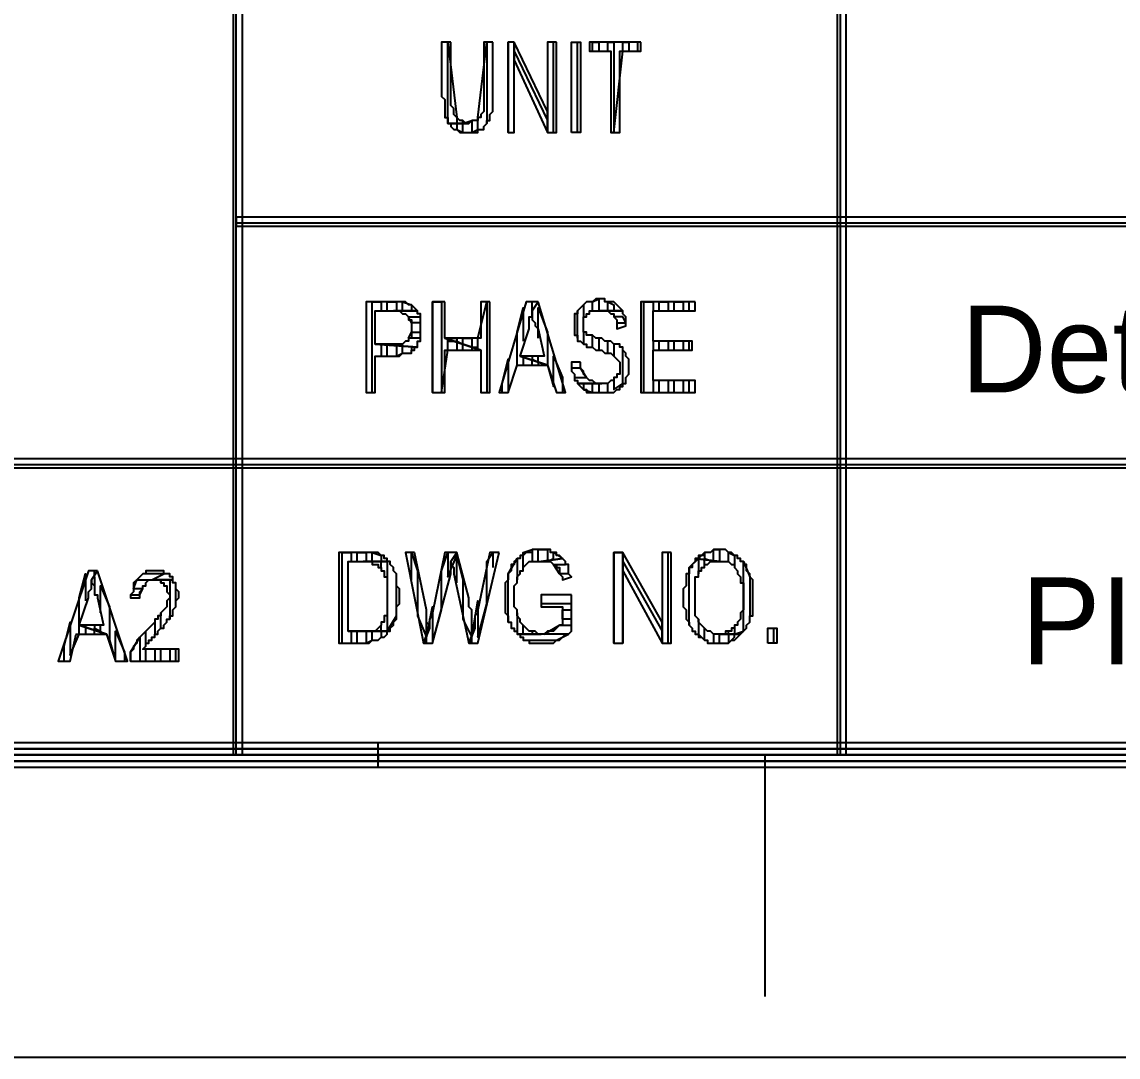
# Model space of a CAD drawing. Extents: x 0 to 594, y 0 to 420.
# Drawn here: x 486.9 to 523.2, y 0 to 34.26 of the extents above; entities that cross this region are included whole.
import ezdxf

# ---------------------------------------------------------------- set-up
doc = ezdxf.new("R2010")
doc.units = 0
doc.styles.add('HTX1', font='O8116901', dxfattribs={"width": 1.02})

msp = doc.modelspace()

# ---------------------------------------------------------------- linework, layer by layer
at = {"layer": 'GT_1', "flags": 128}
for points in [[(0, 0), (594, 0), (594, 420), (0, 420), (0, 0)], [(25, 10), (584, 10), (584, 85), (404, 85), (404, 410), (25, 410), (25, 10)], [(493.9, 10), (494.2, 10), (494.2, 45.6), (493.9, 45.6), (493.9, 10)], [(494, 10), (494, 45.6)], [(514.2, 45.6), (513.9, 45.6), (513.9, 10), (514.2, 10), (514.2, 45.6)], [(514, 45.6), (514, 10)], [(501.1, 33.6), (500.8, 33.6), (500.8, 31.9), (500.8, 31.8), (500.9, 31.7), (500.9, 31.6), (500.9, 31.5), (500.9, 31.4), (500.9, 31.3), (500.9, 31.3), (500.9, 31.2), (500.9, 31.1), (501, 31.1), (501, 31), (501, 30.9), (501.7, 30.9), (501.6, 30.9), (501.6, 30.9), (501.5, 31), (501.4, 31), (501.4, 31), (501.4, 31), (501.3, 31.1), (501.3, 31.1), (501.2, 31.2), (501.2, 31.3), (501.2, 31.3), (501.2, 31.4), (501.2, 31.4), (501.1, 31.5), (501.1, 31.6), (501.1, 31.7), (501.1, 31.8), (501.1, 31.9), (501.1, 33.6)], [(501, 30.9), (501, 30.9), (501.3, 30.9), (501.3, 30.7), (501.5, 30.6), (501.5, 30.9), (501.8, 31), (501.8, 30.6), (502, 30.7), (502, 31.1), (502.3, 33.6), (502.3, 30.9)], [(502.5, 33.6), (502.2, 33.6), (502.2, 31.9), (502.2, 31.8), (502.2, 31.7), (502.2, 31.6), (502.2, 31.5), (502.2, 31.4), (502.2, 31.4), (502.2, 31.3), (502.1, 31.2), (502.1, 31.2), (502.1, 31.1), (502, 31.1), (502, 31), (502, 31), (501.9, 31), (501.9, 31), (501.8, 31), (501.7, 30.9), (501.7, 30.9), (501, 30.9), (501.1, 30.9), (501.1, 30.8), (501.1, 30.8), (501.2, 30.7), (501.2, 30.7), (501.3, 30.7), (501.3, 30.7), (501.4, 30.6), (501.4, 30.6), (501.5, 30.6), (501.5, 30.6), (501.6, 30.6), (501.7, 30.6), (501.7, 30.6), (501.8, 30.6), (501.9, 30.6), (501.9, 30.6), (502, 30.6), (502, 30.7), (502.1, 30.7), (502.1, 30.7), (502.2, 30.7), (502.2, 30.8), (502.3, 30.9), (502.3, 30.9), (502.3, 31), (502.4, 31), (502.4, 31.1), (502.4, 31.2), (502.4, 31.2), (502.5, 31.3), (502.5, 31.4), (502.5, 31.4), (502.5, 31.5), (502.5, 31.6), (502.5, 31.7), (502.5, 31.8), (502.5, 31.9), (502.5, 33.6)], [(501, 30.9), (501, 33.6), (501.3, 31.1), (501.3, 30.9), (501.5, 30.9), (501.5, 31)], [(503, 30.6), (503, 33.6)], [(503.2, 33.6), (503, 33.6), (503, 30.6), (503.2, 30.6), (503.2, 33), (503.2, 33.6)], [(503.2, 33.6), (503.2, 33), (504.3, 30.6), (504.3, 31.3), (503.2, 33.6)], [(504.6, 33.6), (504.3, 33.6), (504.3, 31.3), (504.3, 30.6), (504.6, 30.6), (504.6, 33.6)], [(504.5, 30.6), (504.5, 33.6)], [(505.1, 30.6), (505.1, 33.6), (505.4, 33.6), (505.4, 30.6), (505.1, 30.6)], [(505.3, 30.6), (505.3, 33.6)], [(507.4, 33.6), (505.7, 33.6), (505.7, 33.3), (506.4, 33.3), (506.4, 30.6), (506.7, 30.6), (506.7, 33.3), (507.4, 33.3), (507.4, 33.6)], [(505.8, 33.3), (505.8, 33.6), (506, 33.6), (506, 33.3), (506.3, 33.3), (506.3, 33.6), (506.5, 33.6), (506.5, 30.6), (506.8, 33.3), (506.8, 33.6), (507, 33.6), (507, 33.3), (507.3, 33.3), (507.3, 33.6)], [(503.2, 33.3), (504.3, 31)], [(584, 27.5), (584, 27.8), (494, 27.8), (494, 27.5), (584, 27.5)], [(584, 27.6), (494, 27.6)], [(506, 25.1), (506, 25.1), (505.9, 25.1), (505.8, 25), (505.8, 25), (505.7, 25), (505.6, 25), (505.6, 25), (505.5, 24.9), (505.5, 24.9), (505.4, 24.8), (505.4, 24.8), (505.3, 24.7), (505.3, 24.7), (505.3, 24.6), (505.2, 24.6), (505.2, 24.5), (505.2, 24.4), (505.2, 24.3), (505.2, 24.2), (505.2, 24.2), (505.2, 24.1), (505.2, 24), (505.2, 23.9), (505.3, 23.9), (505.3, 23.8), (505.3, 23.7), (505.4, 23.7), (505.5, 23.6), (505.5, 23.6), (505.5, 23.6), (505.6, 23.6), (505.6, 23.5), (505.7, 23.5), (505.7, 23.5), (505.8, 23.5), (505.9, 23.4), (506, 23.4), (506, 23.4), (506.1, 23.4), (506.2, 23.3), (506.3, 23.3), (506.3, 23.3), (506.4, 23.3), (506.4, 23.3), (506.5, 23.2), (506.5, 23.2), (506.6, 23.1), (506.6, 23.1), (506.7, 23), (506.7, 22.9), (506.7, 22.8), (506.7, 22.8), (506.7, 22.7), (506.7, 22.6), (506.6, 22.6), (506.6, 22.5), (506.5, 22.5), (506.5, 22.4), (506.4, 22.4), (506.4, 22.4), (506.3, 22.3), (506.2, 22.3), (506.2, 22.3), (506.1, 22.3), (505.3, 22.3), (505.3, 22.3), (505.4, 22.2), (505.4, 22.2), (505.5, 22.1), (505.6, 22.1), (505.6, 22.1), (505.6, 22), (505.7, 22), (505.8, 22), (505.8, 22), (505.9, 22), (506, 22), (506, 22), (506.1, 22), (506.2, 22), (506.3, 22), (506.3, 22), (506.4, 22), (506.5, 22), (506.5, 22), (506.6, 22.1), (506.6, 22.1), (506.7, 22.1), (506.7, 22.2), (506.8, 22.2), (506.8, 22.3), (506.9, 22.3), (506.9, 22.4), (506.9, 22.5), (506.9, 22.5), (507, 22.6), (507, 22.7), (507, 22.8), (507, 22.9), (507, 22.9), (507, 23), (507, 23.1), (507, 23.1), (506.9, 23.2), (506.9, 23.3), (506.9, 23.3), (506.8, 23.4), (506.8, 23.5), (506.7, 23.5), (506.7, 23.6), (506.6, 23.6), (506.5, 23.6), (506.5, 23.6), (506.4, 23.7), (506.4, 23.7), (506.3, 23.7), (506.2, 23.7), (506.1, 23.8), (506.1, 23.8), (506, 23.8), (505.9, 23.8), (505.8, 23.9), (505.8, 23.9), (505.7, 23.9), (505.6, 23.9), (505.6, 24), (505.6, 24), (505.5, 24), (505.5, 24.1), (505.5, 24.2), (505.5, 24.3), (505.5, 24.3), (505.5, 24.4), (505.5, 24.5), (505.6, 24.5), (505.6, 24.6), (505.6, 24.6), (505.7, 24.6), (505.7, 24.7), (505.8, 24.7), (505.9, 24.7), (506, 24.7), (506, 24.7), (506.8, 24.7), (506.7, 24.8), (506.7, 24.8), (506.6, 24.9), (506.6, 24.9), (506.5, 25), (506.4, 25), (506.4, 25), (506.3, 25), (506.2, 25), (506.2, 25.1), (506.1, 25.1), (506, 25.1)], [(505.8, 24.7), (505.8, 25), (506, 25.1), (506, 24.7)], [(499.2, 25), (498.3, 25), (498.3, 22), (498.6, 22), (498.6, 23.2), (499.2, 23.2), (499.3, 23.2), (499.4, 23.2), (499.4, 23.2), (499.5, 23.3), (499.6, 23.3), (499.7, 23.3), (499.7, 23.3), (499.8, 23.3), (499.8, 23.4), (499.9, 23.4), (499.9, 23.5), (499.9, 23.5), (500, 23.5), (498.6, 23.6), (498.6, 24.7), (499.2, 24.7), (500, 24.7), (500, 24.7), (499.9, 24.8), (499.9, 24.8), (499.8, 24.9), (499.8, 24.9), (499.7, 24.9), (499.6, 25), (499.6, 25), (499.5, 25), (499.5, 25), (499.4, 25), (499.4, 25), (499.3, 25), (499.2, 25)], [(498.5, 22), (498.5, 25), (498.8, 25), (498.8, 24.7)], [(500, 24.7), (499.2, 24.7), (499.3, 24.7), (499.4, 24.7), (499.4, 24.7), (499.5, 24.6), (499.5, 24.6), (499.6, 24.6), (499.6, 24.6), (499.7, 24.5), (499.7, 24.5), (499.7, 24.4), (499.8, 24.4), (499.8, 24.3), (499.8, 24.2), (499.8, 24.1), (499.8, 24.1), (499.8, 24), (499.8, 23.9), (499.8, 23.8), (499.7, 23.8), (499.7, 23.7), (499.6, 23.7), (499.6, 23.7), (499.5, 23.6), (499.5, 23.6), (499.4, 23.6), (499.3, 23.6), (499.2, 23.6), (498.6, 23.6), (500, 23.5), (500, 23.6), (500, 23.7), (500.1, 23.7), (500.1, 23.8), (500.1, 23.9), (500.1, 24), (500.1, 24.1), (500.1, 24.1), (500.1, 24.2), (500.1, 24.2), (500.1, 24.3), (500.1, 24.4), (500.1, 24.5), (500.1, 24.6), (500, 24.6), (500, 24.7)], [(499, 24.7), (499, 25), (499.3, 25), (499.3, 24.7)], [(499.5, 24.7), (499.5, 25), (499.8, 24.9), (499.8, 24.7)], [(500.5, 22), (500.5, 25), (500.8, 25), (500.8, 22), (501, 23.4), (501, 23.7), (501.3, 23.7), (501.3, 23.4), (501.5, 23.4), (501.5, 23.6), (501.8, 23.5), (501.8, 23.4), (502, 23.4), (502, 23.5)], [(500.9, 25), (500.5, 25), (500.5, 22), (500.9, 22), (500.9, 23.4), (502.1, 23.4), (500.9, 23.8), (500.9, 25)], [(502.4, 25), (502.1, 25), (502.1, 23.8), (500.9, 23.8), (502.1, 23.4), (502.1, 22), (502.4, 22), (502.4, 25)], [(501, 23.7), (501, 23.8), (501.3, 23.8), (501.3, 23.7), (501.5, 23.6), (501.5, 23.8), (501.8, 23.8), (501.8, 23.5), (502, 23.5), (502, 23.8), (502.3, 25), (502.3, 22)], [(504, 25), (503.6, 25), (502.7, 22), (503, 22), (503.3, 22.9), (504.3, 22.9), (503.4, 23.2), (503.7, 24.1), (503.7, 24.1), (503.7, 24.2), (503.7, 24.3), (503.7, 24.4), (503.7, 24.5), (503.8, 24.5), (503.8, 24.6), (503.8, 24.7), (504, 25)], [(502.8, 22), (502.8, 22.3), (503, 23.1), (503, 22), (503.3, 22.9), (503.3, 24), (503.5, 24.8), (503.5, 23.7)], [(504, 25), (503.8, 24.7), (503.8, 24.6), (503.8, 24.6), (503.8, 24.5), (503.8, 24.4), (503.9, 24.3), (503.9, 24.3), (503.9, 24.2), (504, 24.1), (504.2, 23.2), (503.4, 23.2), (504.3, 22.9), (504.6, 22), (504.9, 22), (504, 25)], [(503.8, 24.7), (503.8, 25)], [(503.8, 24.7), (503.8, 24.6)], [(504, 23.8), (504, 24.8), (504.3, 24), (504.3, 22.9), (504.5, 22.2), (504.5, 23.2), (504.8, 22.5), (504.8, 22)], [(505.3, 23.8), (505.3, 24.7), (505.5, 24.9), (505.5, 24.5)], [(506.8, 24.7), (506, 24.7), (506.1, 24.7), (506.2, 24.7), (506.2, 24.7), (506.3, 24.7), (506.4, 24.6), (506.4, 24.6), (506.5, 24.6), (506.5, 24.5), (506.5, 24.5), (506.6, 24.4), (506.6, 24.3), (506.6, 24.2), (506.6, 24.1), (506.9, 24.2), (506.9, 24.3), (506.9, 24.3), (506.9, 24.4), (506.9, 24.5), (506.8, 24.6), (506.8, 24.6), (506.8, 24.7), (506.8, 24.7)], [(506.3, 24.7), (506.3, 25), (506.5, 24.9), (506.5, 24.7)], [(509.2, 25), (507.4, 25), (507.4, 22), (509.2, 22), (509.2, 22.4), (507.8, 22.4), (507.8, 23.4), (509.1, 23.4), (509.1, 23.7), (507.8, 23.7), (507.8, 24.7), (509.2, 24.7), (509.2, 25)], [(507.5, 22), (507.5, 25), (507.8, 25), (507.8, 24.7)], [(508, 24.7), (508, 25), (508.3, 25), (508.3, 24.7)], [(508.5, 24.7), (508.5, 25), (508.8, 25), (508.8, 24.7)], [(509, 24.7), (509, 25)], [(500.1, 23.8), (499.7, 23.8), (499.8, 24), (500.1, 24), (500.1, 24.3), (499.8, 24.3), (499.7, 24.5), (500.1, 24.5)], [(506.6, 24.3), (506.9, 24.3), (506.8, 24.5), (506.5, 24.5)], [(505.5, 24), (505.5, 23.6)], [(498.8, 23.6), (498.8, 23.2), (499, 23.2), (499, 23.6)], [(499.3, 23.6), (499.3, 23.2), (499.5, 23.3), (499.5, 23.6)], [(505.8, 23.5), (505.8, 23.9)], [(506, 23.8), (506, 23.4)], [(506.3, 23.3), (506.3, 23.7)], [(506.5, 23.6), (506.5, 23.2)], [(507.8, 23.7), (507.8, 23.4)], [(508, 23.4), (508, 23.7)], [(508.3, 23.7), (508.3, 23.4)], [(508.5, 23.4), (508.5, 23.7)], [(508.8, 23.7), (508.8, 23.4)], [(509, 23.4), (509, 23.7)], [(499.8, 23.5), (499.8, 23.4)], [(506.5, 22.5), (506.5, 22.1), (506.8, 22.3), (506.8, 23.4)], [(503.5, 23.2), (503.5, 22.9), (503.8, 22.9), (503.8, 23.1)], [(503.5, 23.2), (503.5, 23.2)], [(503.8, 23.2), (503.8, 23.1), (504, 23), (504, 23.2)], [(504, 23), (504, 22.9)], [(505.4, 23), (505.1, 23), (505.1, 22.9), (505.1, 22.8), (505.1, 22.7), (505.1, 22.7), (505.2, 22.6), (505.2, 22.5), (505.2, 22.4), (505.3, 22.4), (505.3, 22.3), (506.1, 22.3), (506, 22.3), (506, 22.3), (505.9, 22.3), (505.8, 22.4), (505.8, 22.4), (505.7, 22.4), (505.7, 22.4), (505.6, 22.5), (505.6, 22.5), (505.5, 22.6), (505.5, 22.6), (505.5, 22.7), (505.4, 22.8), (505.4, 22.8), (505.4, 22.9), (505.4, 23)], [(505.2, 22.5), (505.6, 22.5), (505.4, 22.8), (505.1, 22.8)], [(505.5, 22.3), (505.5, 22.1), (505.8, 22), (505.8, 22.3)], [(506, 22.3), (506, 22), (506.3, 22), (506.3, 22.3)], [(507.8, 22.4), (507.8, 22), (508, 22), (508, 22.4)], [(508.3, 22.4), (508.3, 22), (508.5, 22), (508.5, 22.4)], [(508.8, 22.4), (508.8, 22), (509, 22), (509, 22.4)], [(584, 19.5), (584, 19.8), (404, 19.8), (404, 19.5), (584, 19.5)], [(584, 19.6), (404, 19.6)], [(498.2, 16.7), (497.4, 16.7), (497.4, 13.7), (498.2, 13.7), (498.3, 13.7), (498.4, 13.7), (498.4, 13.7), (498.5, 13.8), (498.6, 13.8), (498.6, 13.8), (498.7, 13.8), (498.7, 13.8), (498.8, 13.9), (498.9, 13.9), (498.9, 13.9), (499, 14), (499, 14), (499, 14.1), (497.7, 14.1), (497.7, 16.4), (498.2, 16.4), (499, 16.4), (499, 16.5), (498.9, 16.5), (498.9, 16.6), (498.8, 16.6), (498.8, 16.6), (498.7, 16.7), (498.6, 16.7), (498.6, 16.7), (498.6, 16.7), (498.5, 16.7), (498.4, 16.7), (498.4, 16.7), (498.3, 16.7), (498.2, 16.7)], [(497.5, 13.7), (497.5, 16.7), (497.8, 16.7), (497.8, 16.4)], [(498, 16.4), (498, 16.7), (498.3, 16.7), (498.3, 16.4)], [(498.5, 16.4), (498.5, 16.7), (498.8, 16.6), (498.8, 16.4)], [(499.9, 16.7), (499.6, 16.7), (500.2, 13.7), (500.4, 14.2), (500.4, 14.2), (500.4, 14.3), (500.3, 14.4), (500.3, 14.4), (500.3, 14.5), (500.3, 14.6), (500.3, 14.7), (500.3, 14.8), (499.9, 16.7)], [(499.8, 15.8), (499.8, 16.7), (500, 16.1), (500, 14.6), (500.3, 13.9), (500.3, 14.7)], [(500.3, 13.7), (500.3, 13.9), (500.5, 14.9), (500.5, 13.7), (500.8, 14.8), (500.8, 16.1), (501, 16.7), (501, 15.9), (501.3, 16.6), (501.3, 16.7), (500.9, 16.7), (500.5, 14.7), (500.5, 14.7), (500.5, 14.6), (500.5, 14.6), (500.4, 14.5), (500.4, 14.4), (500.4, 14.3), (500.4, 14.2), (500.2, 13.7), (500.5, 13.7), (501.1, 16), (501.1, 16), (501.1, 16.1), (501.1, 16.2), (501.1, 16.3), (501.1, 16.4), (501.3, 16.7)], [(501.3, 16.7), (501.1, 16.4), (501.1, 16.3), (501.2, 16.2), (501.2, 16.1), (501.2, 16), (501.7, 13.7), (501.9, 14.2), (501.8, 14.2), (501.8, 14.3), (501.8, 14.4), (501.8, 14.5), (501.8, 14.5), (501.8, 14.6), (501.8, 14.7), (501.8, 14.8), (501.7, 14.9), (501.7, 15), (501.7, 15), (501.7, 15.1), (501.7, 15.2), (501.3, 16.7)], [(502.7, 16.7), (502.4, 16.7), (502, 14.8), (502, 14.7), (501.9, 14.6), (501.9, 14.5), (501.9, 14.5), (501.9, 14.4), (501.9, 14.3), (501.9, 14.2), (501.9, 14.2), (501.7, 13.7), (502, 13.7), (502.7, 16.7)], [(501.8, 13.7), (501.8, 13.9), (502, 15.1), (502, 13.9), (502.3, 15), (502.3, 16.4), (502.5, 16.7), (502.5, 16.2)], [(504.1, 16.8), (504, 16.8), (504, 16.8), (503.9, 16.8), (503.8, 16.8), (503.8, 16.7), (503.7, 16.7), (503.6, 16.7), (503.6, 16.7), (503.5, 16.6), (503.5, 16.6), (503.4, 16.6), (503.4, 16.5), (503.3, 16.5), (503.3, 16.4), (503.2, 16.4), (503.2, 16.3), (503.1, 16.3), (503.1, 16.2), (503.1, 16.1), (503, 16), (503, 16), (503, 15.9), (503, 15.9), (503, 15.8), (502.9, 15.7), (502.9, 15.6), (502.9, 15.6), (502.9, 15.5), (502.9, 15.4), (502.9, 15.3), (502.9, 15.2), (502.9, 15.1), (502.9, 15), (502.9, 15), (502.9, 14.9), (502.9, 14.8), (502.9, 14.7), (503, 14.6), (503, 14.6), (503, 14.5), (503, 14.4), (503.1, 14.4), (503.1, 14.3), (503.1, 14.2), (503.2, 14.2), (503.2, 14.1), (503.3, 14.1), (503.3, 14), (504.1, 14), (504, 14), (504, 14), (503.9, 14.1), (503.8, 14.1), (503.8, 14.1), (503.7, 14.1), (503.6, 14.2), (503.6, 14.2), (503.5, 14.3), (503.5, 14.3), (503.4, 14.4), (503.4, 14.4), (503.4, 14.5), (503.3, 14.6), (503.3, 14.6), (503.3, 14.7), (503.3, 14.7), (503.3, 14.8), (503.2, 14.9), (503.2, 15), (503.2, 15.1), (503.2, 15.1), (503.2, 15.2), (503.2, 15.3), (503.2, 15.4), (503.2, 15.4), (503.2, 15.5), (503.2, 15.6), (503.3, 15.7), (503.3, 15.8), (503.3, 15.8), (503.3, 15.9), (503.3, 15.9), (503.4, 16), (503.4, 16.1), (503.5, 16.1), (503.5, 16.2), (503.5, 16.2), (503.6, 16.3), (503.6, 16.3), (503.7, 16.4), (503.8, 16.4), (503.8, 16.4), (503.9, 16.4), (503.9, 16.4), (504, 16.4), (504.1, 16.4), (504.8, 16.5), (504.8, 16.5), (504.7, 16.6), (504.7, 16.6), (504.6, 16.6), (504.6, 16.7), (504.5, 16.7), (504.5, 16.7), (504.4, 16.7), (504.4, 16.8), (504.3, 16.8), (504.2, 16.8), (504.2, 16.8), (504.1, 16.8)], [(503.5, 16.2), (503.5, 16.7), (503.8, 16.8), (503.8, 16.4)], [(504, 16.4), (504, 16.8), (504.3, 16.8), (504.3, 16.4), (504.5, 16.5), (504.5, 16.7), (504.8, 16.5), (504.8, 16.5)], [(506.5, 13.7), (506.5, 16.7), (506.8, 16.7), (506.8, 13.7)], [(506.8, 16.7), (506.5, 16.7), (506.5, 13.7), (506.8, 13.7), (506.8, 16.1), (506.8, 16.7)], [(506.8, 16.7), (506.8, 16.1), (508.1, 13.7), (508.1, 14.4), (506.8, 16.7)], [(508.4, 16.7), (508.1, 16.7), (508.1, 14.4), (508.1, 13.7), (508.4, 13.7), (508.4, 16.7)], [(508.3, 13.7), (508.3, 16.7)], [(510, 16.8), (510, 16.8), (509.9, 16.8), (509.8, 16.8), (509.8, 16.8), (509.7, 16.7), (509.6, 16.7), (509.6, 16.7), (509.5, 16.7), (509.5, 16.6), (509.4, 16.6), (509.3, 16.6), (509.3, 16.5), (509.2, 16.5), (510, 16.4), (510, 16.4), (510.1, 16.4), (510.2, 16.4), (510.2, 16.4), (510.3, 16.4), (510.4, 16.3), (510.4, 16.3), (510.5, 16.3), (510.5, 16.2), (510.6, 16.1), (510.6, 16.1), (510.6, 16), (510.7, 15.9), (510.7, 15.9), (510.7, 15.8), (510.7, 15.7), (510.8, 15.7), (510.8, 15.6), (510.8, 15.5), (510.8, 15.4), (510.8, 15.3), (510.8, 15.2), (510.8, 15.2), (510.8, 15.1), (510.8, 15), (510.8, 14.9), (510.8, 14.8), (510.7, 14.7), (510.7, 14.7), (510.7, 14.6), (510.7, 14.5), (510.6, 14.4), (510.6, 14.4), (510.6, 14.3), (510.6, 14.3), (510.5, 14.3), (510.5, 14.2), (510.4, 14.2), (510.4, 14.1), (510.3, 14.1), (510.2, 14.1), (510.2, 14), (510.1, 14), (510, 14), (510, 14), (510.7, 14), (510.8, 14.1), (510.8, 14.1), (510.9, 14.2), (510.9, 14.3), (510.9, 14.3), (511, 14.4), (511, 14.5), (511, 14.6), (511.1, 14.6), (511.1, 14.7), (511.1, 14.8), (511.1, 14.9), (511.1, 15), (511.1, 15.1), (511.1, 15.1), (511.1, 15.2), (511.1, 15.3), (511.1, 15.4), (511.1, 15.5), (511.1, 15.6), (511.1, 15.7), (511.1, 15.7), (511.1, 15.8), (511, 15.9), (511, 16), (511, 16), (510.9, 16.1), (510.9, 16.2), (510.9, 16.3), (510.8, 16.3), (510.8, 16.4), (510.7, 16.4), (510.7, 16.5), (510.6, 16.5), (510.6, 16.6), (510.6, 16.6), (510.5, 16.6), (510.4, 16.7), (510.4, 16.7), (510.3, 16.7), (510.3, 16.7), (510.2, 16.8), (510.1, 16.8), (510.1, 16.8), (510, 16.8)], [(509.3, 16.5), (509.3, 16.5), (509.5, 16.7), (509.5, 16.5), (509.8, 16.4), (509.8, 16.8), (510, 16.8), (510, 16.4)], [(510.3, 16.4), (510.3, 16.7), (510.5, 16.6), (510.5, 16.2)], [(499, 16.4), (498.2, 16.4), (498.3, 16.4), (498.4, 16.4), (498.5, 16.4), (498.5, 16.3), (498.6, 16.3), (498.6, 16.3), (498.6, 16.3), (498.7, 16.3), (498.7, 16.2), (498.8, 16.2), (498.8, 16.1), (498.9, 16.1), (498.9, 16), (498.9, 15.9), (499, 15.9), (499, 15.8), (499, 15.7), (499, 15.6), (499, 15.5), (499, 15.5), (499, 15.4), (499, 15.3), (499, 15.2), (499, 15.1), (499, 15), (499, 14.9), (499, 14.8), (499, 14.7), (499, 14.7), (499, 14.6), (498.9, 14.6), (498.9, 14.5), (498.9, 14.4), (498.8, 14.4), (498.8, 14.3), (498.8, 14.3), (498.7, 14.2), (498.7, 14.2), (498.6, 14.1), (498.6, 14.1), (498.5, 14.1), (498.4, 14.1), (498.4, 14.1), (498.3, 14.1), (498.2, 14.1), (497.7, 14.1), (499, 14.1), (499.1, 14.1), (499.1, 14.2), (499.2, 14.3), (499.2, 14.3), (499.2, 14.4), (499.3, 14.5), (499.3, 14.6), (499.3, 14.6), (499.3, 14.7), (499.3, 14.7), (499.3, 14.8), (499.3, 14.9), (499.4, 15), (499.4, 15.1), (499.4, 15.2), (499.4, 15.2), (499.4, 15.3), (499.4, 15.4), (499.4, 15.5), (499.3, 15.6), (499.3, 15.7), (499.3, 15.7), (499.3, 15.8), (499.3, 15.9), (499.3, 16), (499.3, 16), (499.2, 16.1), (499.2, 16.2), (499.2, 16.2), (499.1, 16.3), (499.1, 16.4), (499, 16.4)], [(498.3, 16.4), (498.3, 16.4), (498.5, 16.4), (498.5, 16.3)], [(498.8, 16.2), (498.8, 16.4), (499, 16.4), (499, 14.1), (499.3, 14.6), (499.3, 15.9)], [(501.3, 15.7), (501.3, 16.6), (501.5, 15.8), (501.5, 14.5), (501.8, 13.9), (501.8, 14.6)], [(503, 14.4), (503, 16), (503.3, 16.5), (503.3, 15.8)], [(504.8, 16.5), (504.1, 16.4), (504.2, 16.4), (504.2, 16.4), (504.3, 16.4), (504.4, 16.4), (504.4, 16.4), (504.4, 16.4), (504.5, 16.3), (504.6, 16.3), (504.6, 16.2), (504.7, 16.2), (504.7, 16.1), (504.7, 16), (504.7, 16), (504.8, 15.9), (504.8, 15.8), (505.1, 15.9), (505.1, 15.9), (505, 16), (505, 16.1), (505, 16.2), (505, 16.3), (504.9, 16.3), (504.9, 16.4), (504.8, 16.5)], [(506.8, 16.4), (508.1, 14.1)], [(509.2, 16.5), (509.2, 16.4), (509.2, 16.4), (509.1, 16.3), (509.1, 16.3), (509.1, 16.2), (509, 16.2), (509, 16.1), (509, 16), (508.9, 16), (508.9, 15.9), (508.9, 15.8), (508.9, 15.7), (508.9, 15.6), (508.9, 15.6), (508.8, 15.5), (508.8, 15.4), (508.8, 15.3), (508.8, 15.2), (508.8, 15.2), (508.8, 15.1), (508.8, 15), (508.8, 14.9), (508.9, 14.8), (508.9, 14.8), (508.9, 14.7), (508.9, 14.6), (508.9, 14.5), (509, 14.4), (509, 14.4), (509, 14.4), (509, 14.3), (509.1, 14.2), (509.1, 14.1), (509.2, 14.1), (509.2, 14), (509.3, 14), (509.3, 13.9), (509.4, 13.9), (509.4, 13.9), (509.5, 13.8), (509.5, 13.8), (509.6, 13.8), (509.6, 13.7), (509.7, 13.7), (509.8, 13.7), (509.8, 13.7), (509.9, 13.7), (510, 13.7), (510.1, 13.7), (510.1, 13.7), (510.2, 13.7), (510.3, 13.7), (510.3, 13.7), (510.4, 13.8), (510.4, 13.8), (510.5, 13.8), (510.6, 13.9), (510.6, 13.9), (510.6, 13.9), (510.7, 14), (510.7, 14), (510, 14), (510, 14), (509.9, 14), (509.8, 14), (509.8, 14), (509.7, 14.1), (509.7, 14.1), (509.6, 14.1), (509.5, 14.2), (509.5, 14.2), (509.4, 14.3), (509.4, 14.3), (509.3, 14.4), (509.3, 14.5), (509.3, 14.5), (509.2, 14.6), (509.2, 14.7), (509.2, 14.8), (509.2, 14.8), (509.2, 14.9), (509.2, 15), (509.2, 15.1), (509.2, 15.2), (509.2, 15.3), (509.2, 15.4), (509.2, 15.5), (509.2, 15.6), (509.2, 15.6), (509.2, 15.7), (509.2, 15.8), (509.2, 15.9), (509.3, 15.9), (509.3, 16), (509.3, 16.1), (509.4, 16.1), (509.4, 16.2), (509.4, 16.2), (509.5, 16.2), (509.5, 16.3), (509.6, 16.3), (509.7, 16.4), (509.7, 16.4), (509.8, 16.4), (509.8, 16.4), (509.9, 16.4), (510, 16.4), (509.2, 16.5)], [(509, 14.3), (509, 16.2), (509.3, 16.5), (509.3, 16)], [(509.5, 16.3), (509.5, 16.5), (509.8, 16.4), (509.8, 16.4)], [(510.5, 14.3), (510.5, 14), (510.8, 14.1), (510.8, 16.4), (511, 15.9), (511, 14.6)], [(489.4, 16.1), (489.1, 16.1), (488.1, 13.1), (488.5, 13.1), (488.7, 14), (489.7, 14), (488.8, 14.3), (489.1, 15.2), (489.1, 15.3), (489.1, 15.4), (489.2, 15.5), (489.2, 15.5), (489.2, 15.6), (489.2, 15.7), (489.2, 15.8), (489.4, 16.1)], [(488.3, 13.1), (488.3, 13.6), (488.5, 14.4), (488.5, 13.3), (488.8, 14), (488.8, 15.2), (489, 16), (489, 15.1)], [(489.4, 16.1), (489.2, 15.8), (489.2, 15.7), (489.2, 15.7), (489.3, 15.6), (489.3, 15.5), (489.3, 15.4), (489.3, 15.3), (489.4, 15.3), (489.4, 15.2), (489.6, 14.3), (488.8, 14.3), (489.7, 14), (490, 13.1), (490.4, 13.1), (489.4, 16.1)], [(489.3, 15.9), (489.3, 16.1)], [(491.3, 16.1), (491.2, 16.1), (491.2, 16.1), (491.1, 16.1), (491, 16.1), (491, 16), (490.9, 16), (490.9, 16), (490.8, 15.9), (490.8, 15.9), (490.7, 15.8), (490.7, 15.8), (490.6, 15.7), (490.6, 15.7), (490.6, 15.6), (490.6, 15.5), (490.6, 15.4), (490.5, 15.3), (490.5, 15.2), (490.8, 15.2), (490.8, 15.3), (490.8, 15.4), (490.9, 15.5), (490.9, 15.5), (490.9, 15.6), (491, 15.6), (491, 15.7), (491, 15.7), (491.1, 15.8), (491.2, 15.8), (491.2, 15.8), (491.3, 15.8), (491.9, 15.8), (491.9, 15.9), (491.8, 15.9), (491.8, 16), (491.7, 16), (491.6, 16), (491.6, 16.1), (491.5, 16.1), (491.5, 16.1), (491.4, 16.1), (491.3, 16.1)], [(490.5, 15.3), (490.8, 15.3), (490.9, 15.5), (490.6, 15.5), (490.7, 15.8), (491.2, 15.8), (491.6, 16), (491, 16)], [(505, 16), (504.7, 16), (504.5, 16.3), (504.9, 16.3)], [(489.3, 15.9), (489.3, 15.5)], [(491.9, 15.8), (491.3, 15.8), (491.3, 15.8), (491.4, 15.8), (491.5, 15.8), (491.5, 15.7), (491.6, 15.7), (491.6, 15.7), (491.6, 15.6), (491.7, 15.6), (491.7, 15.5), (491.7, 15.4), (491.7, 15.4), (491.8, 15.3), (491.8, 15.2), (491.7, 15.1), (491.7, 15.1), (491.7, 15), (491.7, 14.9), (491.6, 14.8), (491.6, 14.8), (491.6, 14.8), (491.5, 14.7), (491.5, 14.6), (491.4, 14.6), (491.4, 14.5), (491.3, 14.5), (491.3, 14.4), (491.2, 14.3), (491.2, 14.3), (491.1, 14.2), (491, 14.1), (491, 14.1), (490.9, 14), (490.9, 14), (490.8, 13.9), (490.8, 13.9), (490.7, 13.8), (490.7, 13.8), (490.7, 13.7), (490.6, 13.6), (490.6, 13.6), (490.6, 13.5), (490.5, 13.4), (490.5, 13.4), (490.5, 13.3), (490.5, 13.3), (490.5, 13.2), (490.5, 13.1), (492.1, 13.1), (492.1, 13.5), (490.9, 13.5), (490.9, 13.5), (491, 13.6), (491, 13.7), (491, 13.7), (491.1, 13.7), (491.1, 13.8), (491.2, 13.8), (491.2, 13.9), (491.3, 13.9), (491.3, 14), (491.4, 14), (491.4, 14.1), (491.5, 14.2), (491.6, 14.2), (491.6, 14.3), (491.7, 14.4), (491.7, 14.4), (491.7, 14.5), (491.8, 14.5), (491.8, 14.6), (491.8, 14.6), (491.9, 14.6), (491.9, 14.7), (491.9, 14.8), (492, 14.9), (492, 14.9), (492, 15), (492, 15), (492, 15.1), (492.1, 15.2), (492.1, 15.3), (492.1, 15.4), (492, 15.5), (492, 15.5), (492, 15.6), (492, 15.7), (491.9, 15.7), (491.9, 15.8)], [(491.5, 15.7), (491.5, 15.8), (491.8, 15.8), (491.8, 14.5)], [(489.5, 14.7), (489.5, 15.6), (489.8, 14.9), (489.8, 13.8), (490, 13.1), (490, 14.1), (490.3, 13.4), (490.3, 13.1)], [(492, 15.1), (492, 15.5)], [(505.1, 15.3), (504.1, 15.3), (504.1, 14.9), (504.8, 14.9), (504.8, 14.3), (504.7, 14.3), (504.7, 14.3), (504.6, 14.2), (504.6, 14.2), (504.5, 14.1), (504.4, 14.1), (504.4, 14.1), (504.3, 14.1), (504.2, 14), (504.2, 14), (504.1, 14), (503.3, 14), (503.4, 14), (503.4, 13.9), (503.5, 13.9), (503.5, 13.8), (503.6, 13.8), (503.7, 13.8), (503.7, 13.7), (503.8, 13.7), (503.8, 13.7), (503.9, 13.7), (504, 13.7), (504, 13.7), (504.1, 13.7), (504.2, 13.7), (504.2, 13.7), (504.3, 13.7), (504.4, 13.7), (504.4, 13.7), (504.5, 13.7), (504.6, 13.8), (504.6, 13.8), (504.6, 13.8), (504.7, 13.8), (504.8, 13.9), (504.8, 13.9), (504.9, 14), (504.9, 14), (505, 14), (505.1, 14.1), (505.1, 14.1), (505.1, 15.3)], [(503.6, 13.8), (504.6, 13.8), (505, 14), (504.2, 14), (504.7, 14.3), (505.1, 14.3), (505.1, 14.5), (504.8, 14.5), (504.8, 14.8), (505.1, 14.8), (505.1, 15), (504.1, 15)], [(491.5, 14.2), (491.5, 14.7)], [(503.3, 14.7), (503.3, 14), (503.5, 14), (503.5, 14.3)], [(489, 14.3), (489, 14), (489.3, 14), (489.3, 14.2)], [(489, 14.3), (489, 14.3)], [(489.3, 14.3), (489.3, 14.2), (489.5, 14.1), (489.5, 14.3)], [(491, 13.7), (491, 14.1), (491.3, 14.4), (491.3, 14)], [(498.5, 14.1), (498.5, 14.1), (498.8, 14.1), (498.8, 14.3)], [(509.3, 14.5), (509.3, 14), (509.5, 13.8), (509.5, 14.2)], [(511.6, 13.7), (511.6, 14.2), (511.9, 14.2), (511.9, 13.7), (511.6, 13.7)], [(511.8, 13.7), (511.8, 14.2)], [(489.5, 14.1), (489.5, 14)], [(490.5, 13.1), (490.5, 13.4), (490.8, 13.9), (490.8, 13.1), (491, 13.1), (491, 13.5)], [(497.8, 14.1), (497.8, 13.7), (498, 13.7), (498, 14.1)], [(498.3, 14.1), (498.3, 13.7), (498.5, 13.8), (498.5, 14.1)], [(498.8, 14.1), (498.8, 13.9)], [(503.8, 14.1), (503.8, 14)], [(509.8, 14), (509.8, 13.7), (510, 13.7), (510, 14), (510.3, 14), (510.3, 13.7), (510.5, 13.9), (510.5, 14)], [(510.3, 14), (510.3, 14.1)], [(491.3, 13.5), (491.3, 13.1), (491.5, 13.1), (491.5, 13.5)], [(491.8, 13.5), (491.8, 13.1), (492, 13.1), (492, 13.5)], [(25.4, 10.4), (24.6, 9.6), (584.4, 9.6), (583.6, 10.4), (25.4, 10.4)], [(24.8, 9.8), (584.2, 9.8), (584, 10), (25, 10), (25.2, 10.2), (583.8, 10.2)], [(584, 9.6), (584, 10.4), (404, 10.4), (404, 9.6), (584, 9.6)], [(404, 10.4), (404, 9.6), (498.7, 9.6), (498.7, 10.4), (404, 10.4)], [(498.7, 9.6), (498.7, 10.4), (404, 10.4), (404, 9.6), (498.7, 9.6)], [(584, 10.2), (404, 10.2), (404, 10), (584, 10), (584, 9.8), (404, 9.8)], [(404, 9.8), (498.7, 9.8), (498.7, 10), (404, 10), (404, 10.2), (498.7, 10.2)], [(498.7, 10.2), (404, 10.2), (404, 10), (498.7, 10), (498.7, 9.8), (404, 9.8)], [(511.5, 10), (511.5, 2)]]:
    msp.add_lwpolyline(points, dxfattribs=at)

# ---------------------------------------------------------------- texts
at = {"layer": 'GT_1', "style": 'HTX1', "width": 1.02}
for s, p in [('Detail Engineering', (518, 22)), ('PIP-7G16-20-60-101-TH', (520, 13))]:
    msp.add_text(s, height=2.875, dxfattribs=at).set_placement(p)

doc.saveas('drawing.dxf')
